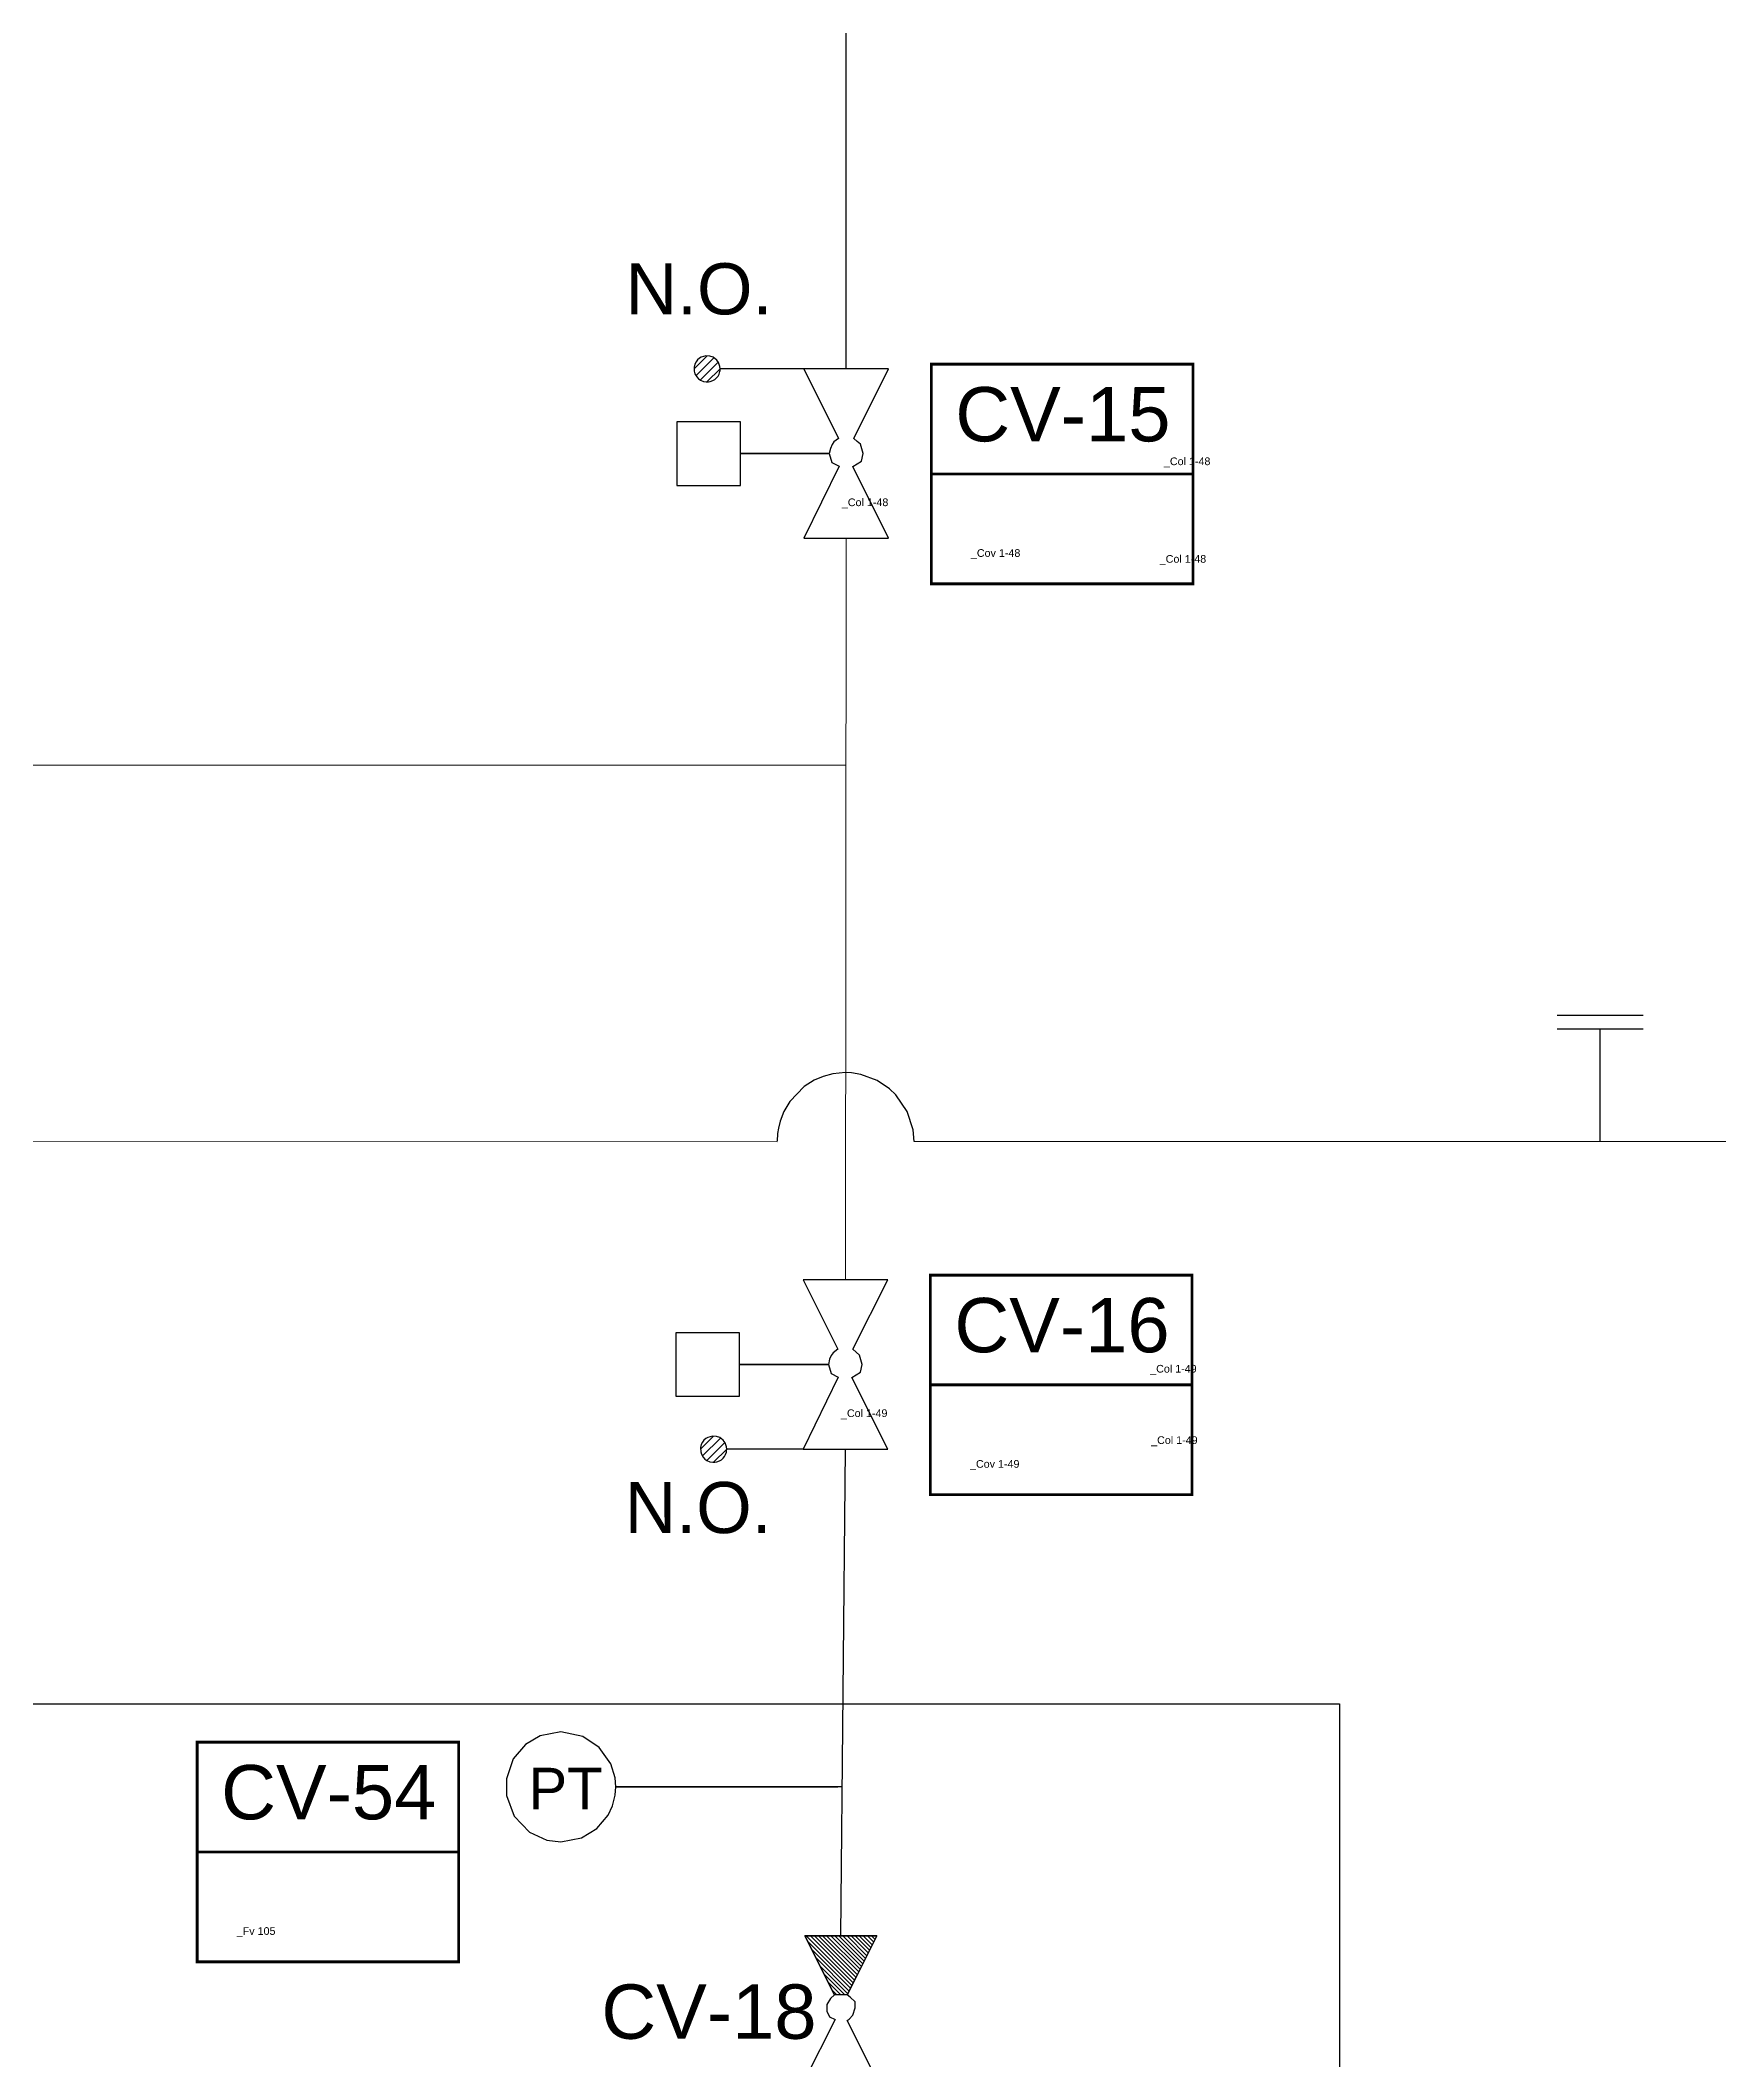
# Model space of a CAD drawing. Header units: millimetres. Extents: x 3560 to 26675, y 33959 to 46412.
# Drawn here: x 17842 to 20467, y 37107 to 40264 of the extents above; entities that cross this region are included whole.
import ezdxf

# ---------------------------------------------------------------- set-up
doc = ezdxf.new("R2010")
doc.units = ezdxf.units.MM
for name, color, linetype in [('Alarm text', 1, 'Continuous'), ('Ballast', 80, 'Continuous'), ('Control valve', 11, 'Continuous'), ('LSHFO lines', 50, 'Continuous'), ('MDO lines', 200, 'Continuous'), ('Object fields', 21, 'Continuous'), ('Objects not controlled', 40, 'Continuous'), ('Typical valve position', 1, 'Continuous')]:
    doc.layers.add(name, color=color, linetype=linetype)
doc.layers.add('Pressure transmitters', color=30, linetype='Continuous', lineweight=25, plot=False)
doc.styles.add('Arial', font='arial.ttf', dxfattribs={"height": 50})
doc.styles.get("Standard").update_dxf_attribs({"font": 'ARIAL.TTF'})

msp = doc.modelspace()

# ---------------------------------------------------------------- hatches: boundary and pattern name
at = {"layer": 'Objects not controlled'}
h = msp.add_hatch(dxfattribs=at)
h.set_pattern_fill('ANSI31', color=256, scale=36.0525, angle=-270)
h.set_pattern_definition([(135, (15860.517, 25942.0678), (-3.1866209, -3.1866209), [])])
h.paths.add_polyline_path([(19037.7, 37300.1), (19083.9, 37207.8), (19104, 37207.8), (19150.2, 37300.1)])
at = {"layer": 'Typical valve position'}
h = msp.add_hatch(dxfattribs=at)
h.set_pattern_fill('ANSI31', color=256, scale=3, angle=180)
h.set_pattern_definition([(225, (32303.725, 79645.253), (6.735192, -6.735192), [])])
h.paths.add_polyline_path([(18905.2, 39747.8), (18905.3, 39750.2), (18904.9, 39754.1), (18902.7, 39760.3), (18899.9, 39764.1), (18894.4, 39768.4), (18889.2, 39770.3), (18882.9, 39770.7), (18875.7, 39768.6), (18872.7, 39766.9), (18869.8, 39764.3), (18867.5, 39761.3), (18865.6, 39757.5), (18864.4, 39752.9), (18864.6, 39746.4), (18865.8, 39742.5), (18868.6, 39737.6), (18871.3, 39734.8), (18874.3, 39732.6), (18879.2, 39730.5), (18883.4, 39729.8), (18887, 39729.8), (18889.7, 39730.3), (18893.9, 39731.9), (18897, 39733.7), (18899.7, 39736.2), (18901.9, 39738.9), (18903.6, 39742.1), (18904.8, 39745.9)])
h = msp.add_hatch(dxfattribs=at)
h.set_pattern_fill('ANSI31', color=256, scale=3, angle=180)
h.set_pattern_definition([(225, (32313.849, 77956.022), (6.735192, -6.735192), [])])
h.paths.add_polyline_path([(18915.3, 38058.6), (18915.4, 38061), (18915.1, 38064.9), (18912.8, 38071.1), (18910.1, 38074.9), (18904.6, 38079.1), (18899.3, 38081.1), (18893, 38081.4), (18885.8, 38079.4), (18882.9, 38077.6), (18879.9, 38075), (18877.6, 38072.1), (18875.7, 38068.3), (18874.6, 38063.6), (18874.8, 38057.1), (18875.9, 38053.3), (18878.7, 38048.4), (18881.4, 38045.5), (18884.4, 38043.4), (18889.3, 38041.3), (18893.5, 38040.5), (18897.1, 38040.6), (18899.8, 38041.1), (18904.1, 38042.7), (18907.1, 38044.5), (18909.8, 38046.9), (18912, 38049.6), (18913.7, 38052.9), (18915, 38056.6)])

# ---------------------------------------------------------------- linework, layer by layer
at = {"layer": 'Control valve'}
for points in [[(19168.6, 39750.2), (19036.2, 39750.2), (19090.5, 39641.5), (19083.1, 39635.9), (19080.1, 39631.8), (19077.6, 39625.9), (19075.9, 39617.8), (18936.8, 39617.8), (18936.8, 39667.4), (18837.4, 39667.4), (18837.4, 39568.1), (18936.8, 39568.1), (18936.8, 39617.8), (19075.9, 39617.8), (19080, 39603.6), (19091.1, 39598), (19036.2, 39485.3), (19168.6, 39485.3), (19112.5, 39597.5), (19126.1, 39605.9), (19128.9, 39617.8), (19124.6, 39632.3), (19119.4, 39636.9), (19114.2, 39641.5)], [(19167.2, 38326), (19034.8, 38326), (19089.2, 38217.2), (19081.7, 38211.6), (19078.7, 38207.6), (19076.2, 38201.6), (19074.5, 38193.5), (18935.4, 38193.5), (18935.4, 38243.2), (18836, 38243.2), (18836, 38143.8), (18935.4, 38143.8), (18935.4, 38193.5), (19074.5, 38193.5), (19078.6, 38179.3), (19089.7, 38173.8), (19034.8, 38061), (19167.2, 38061), (19111.1, 38173.2), (19124.7, 38181.6), (19127.5, 38193.5), (19123.2, 38208), (19118, 38212.6), (19112.9, 38217.2)]]:
    msp.add_lwpolyline(points, close=True, dxfattribs=at)
at = {"layer": 'LSHFO lines', "linetype": 'Continuous', "lineweight": 20}
for points in [[(19102.5, 39485.3), (19101, 38326)], [(16106.3, 39130.6), (19102.5, 39130.6)]]:
    msp.add_lwpolyline(points, dxfattribs=at)
at = {"layer": 'MDO lines'}
for points in [[(19102.4, 39750.2), (19102.4, 40652.2)], [(20213.9, 38739.8), (20348.7, 38739.8)], [(20213.9, 38718.1), (20348.7, 38718.1)], [(20281.3, 38542.3), (20281.3, 38718.1)], [(19208.4, 38542.3), (19206.8, 38560.6), (19197.9, 38588.8), (19180, 38615.3), (19170.2, 38624.7), (19150.6, 38637.7), (19125.4, 38647), (19110.5, 38649.4), (19101.3, 38650.2), (19081.2, 38647.9), (19066.3, 38643.9), (19052.3, 38637.9), (19036.8, 38628.2), (19014.1, 38604.9), (19004.6, 38588.8), (18998.9, 38574.1), (18996.2, 38563), (18994.9, 38554.5), (18994.2, 38542.7)], [(19093.9, 37300.1), (19101, 38061)], [(17413.4, 37662.8), (19873.7, 37662.8), (19873.7, 36971.3)]]:
    msp.add_lwpolyline(points, dxfattribs=at)
at = {"layer": 'MDO lines', "linetype": 'Continuous', "lineweight": 20}
for points in [[(18994.2, 38541.8), (15999.2, 38542.3)], [(24192.7, 38542.3), (19208.4, 38542.3)]]:
    msp.add_lwpolyline(points, dxfattribs=at)
at = {"layer": 'Object fields', "const_width": 4.38}
for points in [[(19644.5, 39757.5), (19235.4, 39757.5), (19235.4, 39585.8), (19644.5, 39585.8), (19644.5, 39757.5)], [(19644.5, 39585.8), (19235.4, 39585.8), (19235.4, 39414.2), (19644.5, 39414.2), (19644.5, 39585.8)], [(19643.1, 38333.2), (19234, 38333.2), (19234, 38161.6), (19643.1, 38161.6), (19643.1, 38333.2)], [(19643.1, 38161.6), (19234, 38161.6), (19234, 37989.9), (19643.1, 37989.9), (19643.1, 38161.6)], [(18496.4, 37602.9), (18087.3, 37602.9), (18087.3, 37431.2), (18496.4, 37431.2), (18496.4, 37602.9)], [(18496.4, 37431.2), (18087.3, 37431.2), (18087.3, 37259.5), (18496.4, 37259.5), (18496.4, 37431.2)]]:
    msp.add_lwpolyline(points, dxfattribs=at)
at = {"layer": 'Objects not controlled'}
msp.add_lwpolyline([(19150.2, 37300.1), (19037.7, 37300.1), (19083.9, 37207.8), (19077.7, 37202), (19072, 37192.6), (19072.1, 37182.1), (19076.4, 37173.6), (19084.8, 37169.4), (19037.7, 37075.2), (19150.2, 37075.2), (19104, 37167.5), (19107.1, 37169.8), (19112.7, 37176.1), (19116.4, 37187.7), (19116.4, 37196.7), (19108.3, 37204), (19104, 37207.8), (19109.7, 37219.2), (19118.5, 37236.7), (19127.1, 37254), (19150.2, 37300.1)], dxfattribs=at)
msp.add_lwpolyline([(19104, 37207.8), (19083.9, 37207.8), (19037.7, 37300.1), (19150.2, 37300.1), (19104, 37207.8)], close=True, dxfattribs=at)
at = {"layer": 'Pressure transmitters'}
msp.add_lwpolyline([(19096.1, 37533.2), (18742.1, 37533.2), (18740.9, 37547), (18734.1, 37569.3), (18716, 37594.8), (18690.5, 37612), (18656, 37619.2), (18623.7, 37612.9), (18600.8, 37599.3), (18581.7, 37576.7), (18570.9, 37545.8), (18571, 37519.6), (18583.3, 37487.2), (18607, 37462.4), (18634.3, 37449.9), (18656, 37447.1), (18688.6, 37453.5), (18712.4, 37468.1), (18729.8, 37489), (18736.8, 37503.6), (18741, 37519.9), (18742.1, 37533.2), (19089.3, 37533.2)], dxfattribs=at)
at = {"layer": 'Typical valve position'}
for points in [[(18905.3, 39750.2), (18904.9, 39754.1), (18902.7, 39760.3), (18899.9, 39764.1), (18894.4, 39768.4), (18889.2, 39770.3), (18882.9, 39770.7), (18875.7, 39768.6), (18872.7, 39766.9), (18869.8, 39764.3), (18867.5, 39761.3), (18865.6, 39757.5), (18864.4, 39752.9), (18864.6, 39746.4), (18865.8, 39742.5), (18868.6, 39737.6), (18871.3, 39734.8), (18874.3, 39732.6), (18879.2, 39730.5), (18883.4, 39729.8), (18887, 39729.8), (18889.7, 39730.3), (18893.9, 39731.9), (18897, 39733.7), (18899.7, 39736.2), (18901.9, 39738.9), (18903.6, 39742.1), (18904.8, 39745.9), (18905.2, 39747.8), (18905.3, 39750.2)], [(18915.4, 38061), (18915.1, 38064.9), (18912.8, 38071.1), (18910.1, 38074.9), (18904.6, 38079.1), (18899.3, 38081.1), (18893, 38081.4), (18885.8, 38079.4), (18882.9, 38077.6), (18879.9, 38075), (18877.6, 38072.1), (18875.7, 38068.3), (18874.6, 38063.6), (18874.8, 38057.1), (18875.9, 38053.3), (18878.7, 38048.4), (18881.4, 38045.5), (18884.4, 38043.4), (18889.3, 38041.3), (18893.5, 38040.5), (18897.1, 38040.6), (18899.8, 38041.1), (18904.1, 38042.7), (18907.1, 38044.5), (18909.8, 38046.9), (18912, 38049.6), (18913.7, 38052.9), (18915, 38056.6), (18915.3, 38058.6), (18915.4, 38061)]]:
    msp.add_lwpolyline(points, close=True, dxfattribs=at)
for points in [[(19036.2, 39750.2), (18905.3, 39750.2)], [(19034.8, 38061), (18915.4, 38061)]]:
    msp.add_lwpolyline(points, dxfattribs=at)

# ---------------------------------------------------------------- texts
at = {"layer": 'Alarm text', "char_height": 80, "attachment_point": 1}
for insert in [(18757.2, 39915.4), (18755.9, 38009.8)]:
    msp.add_mtext_dynamic_manual_height_columns('N.O.', width=301.664, gutter_width=12.5, heights=[0], dxfattribs=dict(at, insert=insert))
at = {"layer": 'Ballast', "linetype": 'Continuous', "style": 'Arial'}
for s, p in [('_Col 1-48', (19599.2, 39599.7)), ('_Col 1-48', (19095.5, 39535.6)), ('_Cov 1-48', (19297.3, 39456.3)), ('_Col 1-48', (19592.6, 39447.1)), ('_Col 1-49', (19577.7, 38180.8)), ('_Col 1-49', (19094.1, 38111.3)), ('_Col 1-49', (19579.2, 38069.2)), ('_Cov 1-49', (19295.9, 38032)), ('_Fv 105', (18149.2, 37301.6))]:
    msp.add_text(s, height=12, dxfattribs=at).set_placement(p)
at = {"layer": 'Ballast', "linetype": 'Continuous', "width": 304.767, "attachment_point": 1, "style": 'Arial'}
for s, insert, char_height in [('CV-15', (19272.9, 39721.8), 85), ('CV-16', (19271.5, 38297.5), 85), ('CV-54', (18124.8, 37567.2), 85), ('PT', (18605.4, 37562.9), 65), ('CV-18', (18719.4, 37224.1), 85)]:
    msp.add_mtext(s, dxfattribs=dict(at, insert=insert, char_height=char_height))

doc.saveas('drawing.dxf')
